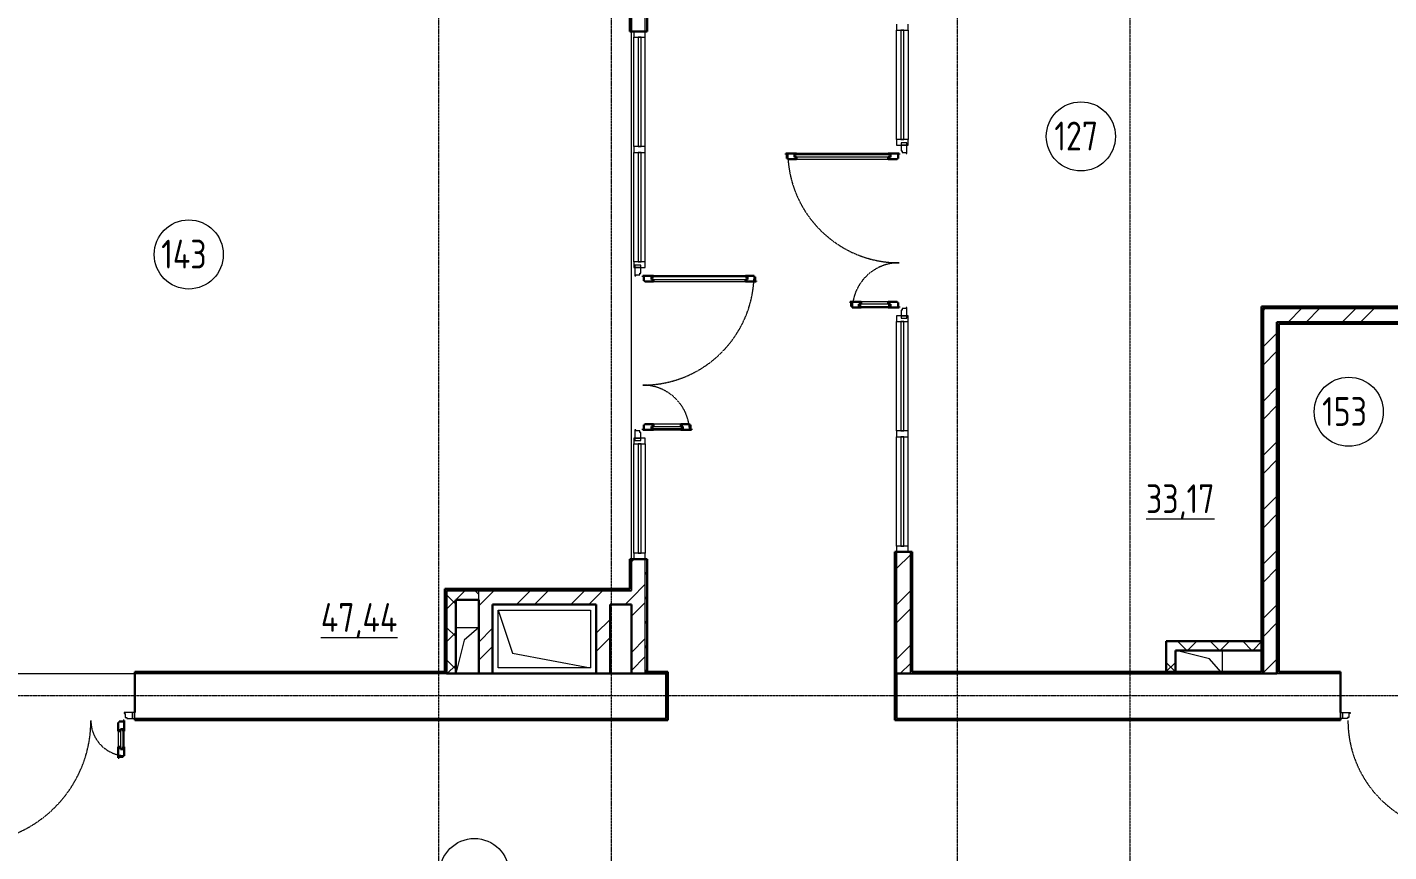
# Model space of a CAD drawing. Header units: millimetres. Extents: x -695119 to 412940, y -249585 to 622758.
# Drawn here: x 136496 to 148308, y -59723 to -52565 of the extents above; entities that cross this region are included whole.
import ezdxf

# ---------------------------------------------------------------- set-up
doc = ezdxf.new("R2010")
doc.units = ezdxf.units.MM
doc.linetypes.add('ADSK_Линия сетки', pattern=[25, 20, -2.5, 0, -2.5])
doc.linetypes.add('ADSK_Штриховая_ш2 п1_5', pattern=[4.5, 3, -1.5])
for name, color, linetype, lineweight in [('Импосты витража', 8, 'Continuous', 9), ('Каркас_Импост', 8, 'Continuous', 9), ('Марки помещений', 8, 'Continuous', 20), ('Монтажный зазор', 8, 'Continuous', 9), ('Оси', 252, 'Continuous', 9), ('Остекление', 8, 'Continuous', 9), ('Открывание', 8, 'ADSK_Штриховая_ш2 п1_5', 9), ('Панели витража', 8, 'Continuous', 9), ('Панель', 252, 'Continuous', 30), ('Перекрытия', 7, 'Continuous', 18), ('Стены разрез', 7, 'Continuous', 30), ('Стены штриховка', 7, 'Continuous', 9)]:
    doc.layers.add(name, color=color, linetype=linetype, lineweight=lineweight)
doc.layers.add('Стены', color=194, linetype='Continuous')
doc.styles.add('GOST 2.304 type A_1', font='', dxfattribs={"height": 350})
doc.styles.get('GOST 2.304 type A_1').set_extended_font_data('GOST 2.304 type A')

# ---------------------------------------------------------------- blocks, each defined once
blk = doc.blocks.new('1 этаж')
at = {"color": 251, "lineweight": 18, "true_color": 0x636466}
for p, q in [((-34237, -139302), (-34237, -138802)), ((-34237, -138802), (-33437, -138802)), ((-34237, -138802), (-34112, -139177)), ((-33437, -138802), (-33437, -139302)), ((-34606, -138952), (-34406, -138952)), ((-34406, -138952), (-34532, -139062)), ((-34532, -139062), (-34606, -139352)), ((-34112, -139177), (-33437, -139302)), ((-28065, -139226), (-28356, -139152)), ((-28356, -139337), (-28356, -139152)), ((-27969, -139337), (-28065, -139226)), ((-27956, -139152), (-27956, -139337)), ((-33437, -139302), (-34237, -139302))]:
    blk.add_line(p, q, dxfattribs=at)
at = {"layer": 'Импосты витража', "color": 251, "lineweight": 18, "true_color": 0x636466}
for p, q in [((-30781, -133717), (-30781, -133767)), ((-30681, -133767), (-30681, -133717)), ((-33061, -133779), (-33061, -133829)), ((-32961, -133779), (-33061, -133779)), ((-33061, -133829), (-32961, -133829)), ((-32961, -133829), (-32961, -133779)), ((-30781, -133767), (-30681, -133767))]:
    blk.add_line(p, q, dxfattribs=at)
at = {"layer": 'Импосты витража', "color": 251, "true_color": 0x636466}
for p, q in [((-33061, -134779), (-33061, -133829)), ((-32961, -134779), (-32961, -133829)), ((-30781, -134717), (-30781, -133767)), ((-30681, -133767), (-30681, -134717)), ((-33061, -135779), (-33061, -134829)), ((-32961, -135779), (-32961, -134829)), ((-30781, -137247), (-30781, -136297)), ((-30681, -137247), (-30681, -136297)), ((-33061, -138309), (-33061, -137359)), ((-32961, -137359), (-32961, -138309)), ((-30781, -138247), (-30781, -137297)), ((-30681, -138247), (-30681, -137297))]:
    blk.add_line(p, q, dxfattribs=at)
at = {"layer": 'Импосты витража', "color": 251, "lineweight": 18, "true_color": 0x636466, "extrusion": (0, 0, -1)}
for p, q in [((-33061, -134779), (-33061, -134829)), ((-32961, -134779), (-33061, -134779)), ((-32961, -134829), (-32961, -134779)), ((-30781, -134717), (-30781, -134767)), ((-30681, -134717), (-30781, -134717)), ((-30781, -134767), (-30741, -134767)), ((-30691, -134767), (-30681, -134767)), ((-30681, -134767), (-30681, -134717)), ((-33061, -134829), (-32961, -134829)), ((-33061, -135779), (-33061, -135829)), ((-32961, -135779), (-33061, -135779)), ((-33061, -135829), (-33051, -135829)), ((-33001, -135829), (-32961, -135829)), ((-32961, -135829), (-32961, -135779)), ((-30781, -136247), (-30781, -136297)), ((-30741, -136247), (-30781, -136247)), ((-30781, -136297), (-30681, -136297)), ((-30681, -136247), (-30691, -136247)), ((-30681, -136297), (-30681, -136247)), ((-30781, -137247), (-30781, -137297)), ((-30681, -137247), (-30781, -137247)), ((-30681, -137297), (-30681, -137247)), ((-33061, -137309), (-33061, -137359)), ((-33051, -137309), (-33061, -137309)), ((-33061, -137359), (-32961, -137359)), ((-32961, -137309), (-33001, -137309)), ((-32961, -137359), (-32961, -137309)), ((-30781, -137297), (-30681, -137297)), ((-33061, -138309), (-33061, -138359)), ((-32961, -138309), (-33061, -138309)), ((-32961, -138359), (-32961, -138309)), ((-30781, -138247), (-30781, -138297)), ((-30681, -138247), (-30781, -138247)), ((-30781, -138297), (-30681, -138297)), ((-30681, -138297), (-30681, -138247)), ((-33061, -138359), (-32961, -138359))]:
    blk.add_line(p, q, dxfattribs=at)
at = {"layer": 'Каркас_Импост', "color": 251, "true_color": 0x636466}
for p, q in [((-30691, -134767), (-30741, -134767)), ((-30741, -134767), (-30741, -134816)), ((-30691, -134839), (-30691, -134767)), ((-30741, -134816), (-30733, -134816)), ((-30733, -134816), (-30733, -134830)), ((-30733, -134830), (-30699, -134830)), ((-30699, -134830), (-30699, -134839)), ((-30699, -134839), (-30691, -134839)), ((-33001, -135829), (-33051, -135829)), ((-33051, -135829), (-33051, -135901)), ((-33001, -135878), (-33001, -135829)), ((-33051, -135901), (-33043, -135901)), ((-33043, -135901), (-33043, -135892)), ((-33043, -135892), (-33009, -135892)), ((-33009, -135892), (-33009, -135878)), ((-33009, -135878), (-33001, -135878)), ((-30699, -136184), (-30733, -136184)), ((-30733, -136184), (-30733, -136198)), ((-30691, -136175), (-30699, -136175)), ((-30699, -136175), (-30699, -136184)), ((-30691, -136247), (-30691, -136175)), ((-30741, -136198), (-30741, -136247)), ((-30733, -136198), (-30741, -136198)), ((-30741, -136247), (-30691, -136247)), ((-33043, -137237), (-33051, -137237)), ((-33051, -137237), (-33051, -137309)), ((-33043, -137246), (-33043, -137237)), ((-33009, -137246), (-33043, -137246)), ((-33009, -137260), (-33009, -137246)), ((-33001, -137260), (-33009, -137260)), ((-33001, -137309), (-33001, -137260)), ((-33051, -137309), (-33001, -137309)), ((-37411, -139692), (-37483, -139692)), ((-37483, -139692), (-37483, -139700)), ((-37483, -139700), (-37474, -139700)), ((-37474, -139700), (-37474, -139734)), ((-37474, -139734), (-37460, -139734)), ((-37460, -139734), (-37460, -139742)), ((-37411, -139742), (-37411, -139692)), ((-26911, -139692), (-26847, -139692)), ((-26911, -139742), (-26911, -139692)), ((-26870, -139734), (-26870, -139742)), ((-26856, -139734), (-26870, -139734)), ((-26856, -139700), (-26856, -139734)), ((-26847, -139700), (-26856, -139700)), ((-26847, -139692), (-26847, -139700)), ((-37460, -139742), (-37411, -139742)), ((-26870, -139742), (-26911, -139742))]:
    blk.add_line(p, q, dxfattribs=at)
at = {"layer": 'Марки помещений', "color": 251, "true_color": 0x636466}
for centre in [(-29182, -134690), (-36922, -135715), (-26858, -137080), (-34444, -141084)]:
    blk.add_circle(centre, 300, dxfattribs=at)
at = {"layer": 'Монтажный зазор', "color": 251, "true_color": 0x636466}
for p, q in [((-30691, -134747), (-30741, -134747)), ((-30741, -134747), (-30741, -134767)), ((-30741, -134767), (-30691, -134767)), ((-30691, -134767), (-30691, -134747)), ((-33001, -135809), (-33051, -135809)), ((-33051, -135809), (-33051, -135829)), ((-33051, -135829), (-33001, -135829)), ((-33001, -135829), (-33001, -135809)), ((-30691, -136247), (-30741, -136247)), ((-30741, -136247), (-30741, -136267)), ((-30741, -136267), (-30691, -136267)), ((-30691, -136267), (-30691, -136247)), ((-33001, -137309), (-33051, -137309)), ((-33051, -137309), (-33051, -137329)), ((-33051, -137329), (-33001, -137329)), ((-33001, -137329), (-33001, -137309)), ((-37391, -139692), (-37411, -139692)), ((-37411, -139692), (-37411, -139742)), ((-37391, -139742), (-37391, -139692)), ((-26931, -139692), (-26911, -139692)), ((-26931, -139742), (-26931, -139692)), ((-26911, -139692), (-26911, -139742)), ((-37411, -139742), (-37391, -139742)), ((-26911, -139742), (-26931, -139742))]:
    blk.add_line(p, q, dxfattribs=at)
at = {"layer": 'Оси', "color": 251, "linetype": 'ADSK_Линия сетки', "true_color": 0x636466}
for p, q in [((-34756, -96281), (-34756, -160943)), ((-33256, -96281), (-33256, -160943)), ((-30256, -96281), (-30256, -160943)), ((-28756, -96281), (-28756, -160943)), ((4311, -139547), (-72628, -139547))]:
    blk.add_line(p, q, dxfattribs=at)
at = {"layer": 'Остекление', "color": 251, "true_color": 0x636466}
for p, q in [((-31667, -134848), (-30835, -134848)), ((-31667, -134869), (-31667, -134848)), ((-30835, -134869), (-31667, -134869)), ((-30835, -134848), (-30835, -134869)), ((-32907, -135910), (-32907, -135931)), ((-32075, -135910), (-32907, -135910)), ((-32907, -135931), (-32075, -135931)), ((-32075, -135931), (-32075, -135910)), ((-30835, -136145), (-31107, -136145)), ((-31107, -136145), (-31107, -136166)), ((-31107, -136166), (-30835, -136166)), ((-30835, -136166), (-30835, -136145)), ((-32907, -137207), (-32635, -137207)), ((-32907, -137228), (-32907, -137207)), ((-32635, -137228), (-32907, -137228)), ((-32635, -137207), (-32635, -137228)), ((-37513, -139836), (-37513, -140008)), ((-37492, -139836), (-37513, -139836)), ((-37492, -140008), (-37492, -139836)), ((-37513, -140008), (-37492, -140008))]:
    blk.add_line(p, q, dxfattribs=at)
at = {"layer": 'Открывание', "color": 251, "true_color": 0x636466}
for centre, radius, start, end in [((-30759, -134821), 966, 181.0677, 270), ((-30759, -136193), 406, 90, 177.459), ((-32983, -135883), 966, 270, 358.9323), ((-32983, -137255), 406, 2.541, 90), ((-38837, -139760), 1066, 270.9675, 0), ((-37465, -139760), 306, 180, 266.6277), ((-25897, -139760), 968, 180, 268.9345)]:
    blk.add_arc(centre, radius, start, end, dxfattribs=at)
at = {"layer": 'Панели витража', "color": 251, "lineweight": 18, "true_color": 0x636466}
for p, q in [((-33023, -133829), (-33023, -134779)), ((-32998, -133829), (-33023, -133829)), ((-32998, -134779), (-32998, -133829)), ((-30743, -133767), (-30743, -134717)), ((-30718, -133767), (-30743, -133767)), ((-30718, -134717), (-30718, -133767)), ((-33023, -134779), (-32998, -134779)), ((-30743, -134717), (-30718, -134717)), ((-33023, -134829), (-33023, -135779)), ((-32998, -134829), (-33023, -134829)), ((-32998, -135779), (-32998, -134829)), ((-33023, -135779), (-32998, -135779)), ((-30743, -136297), (-30743, -137247)), ((-30718, -136297), (-30743, -136297)), ((-30718, -137247), (-30718, -136297)), ((-30743, -137247), (-30718, -137247)), ((-33023, -137359), (-33023, -138309)), ((-32998, -137359), (-33023, -137359)), ((-32998, -138309), (-32998, -137359)), ((-30743, -137297), (-30743, -138247)), ((-30718, -137297), (-30743, -137297)), ((-30718, -138247), (-30718, -137297)), ((-33023, -138309), (-32998, -138309)), ((-30743, -138247), (-30718, -138247))]:
    blk.add_line(p, q, dxfattribs=at)
at = {"layer": 'Панель', "color": 251, "true_color": 0x636466}
for p, q in [((-31649, -134839), (-31743, -134839)), ((-31743, -134839), (-31743, -134847)), ((-31743, -134847), (-31734, -134847)), ((-31734, -134847), (-31734, -134881)), ((-31734, -134881), (-31725, -134881)), ((-31725, -134881), (-31725, -134889)), ((-31725, -134889), (-31649, -134889)), ((-31667, -134848), (-31649, -134848)), ((-31667, -134869), (-31667, -134848)), ((-31649, -134869), (-31667, -134869)), ((-31649, -134848), (-31649, -134839)), ((-31649, -134889), (-31649, -134869)), ((-30759, -134839), (-30853, -134839)), ((-30853, -134848), (-30853, -134839)), ((-30835, -134848), (-30853, -134848)), ((-30853, -134869), (-30835, -134869)), ((-30853, -134889), (-30853, -134869)), ((-30853, -134889), (-30777, -134889)), ((-30835, -134869), (-30835, -134848)), ((-30777, -134889), (-30777, -134881)), ((-30777, -134881), (-30768, -134881)), ((-30768, -134881), (-30768, -134847)), ((-30768, -134847), (-30759, -134847)), ((-30759, -134847), (-30759, -134839)), ((-32889, -135901), (-32983, -135901)), ((-32983, -135901), (-32983, -135909)), ((-32983, -135909), (-32974, -135909)), ((-32974, -135909), (-32974, -135943)), ((-32974, -135943), (-32965, -135943)), ((-32965, -135943), (-32965, -135951)), ((-32965, -135951), (-32889, -135951)), ((-32907, -135910), (-32889, -135910)), ((-32907, -135931), (-32907, -135910)), ((-32889, -135931), (-32907, -135931)), ((-32889, -135910), (-32889, -135901)), ((-32889, -135951), (-32889, -135931)), ((-32017, -135901), (-32093, -135901)), ((-32093, -135910), (-32093, -135901)), ((-32075, -135910), (-32093, -135910)), ((-32093, -135931), (-32075, -135931)), ((-32093, -135951), (-32093, -135931)), ((-32093, -135951), (-31999, -135951)), ((-32075, -135931), (-32075, -135910)), ((-32017, -135909), (-32017, -135901)), ((-32008, -135909), (-32017, -135909)), ((-32008, -135943), (-32008, -135909)), ((-31999, -135943), (-32008, -135943)), ((-31999, -135951), (-31999, -135943)), ((-31089, -136125), (-31183, -136125)), ((-31183, -136125), (-31183, -136133)), ((-31183, -136133), (-31174, -136133)), ((-31174, -136133), (-31174, -136167)), ((-31174, -136167), (-31165, -136167)), ((-31165, -136167), (-31165, -136175)), ((-31165, -136175), (-31089, -136175)), ((-31089, -136145), (-31107, -136145)), ((-31107, -136145), (-31107, -136166)), ((-31107, -136166), (-31089, -136166)), ((-31089, -136125), (-31089, -136145)), ((-31089, -136166), (-31089, -136175)), ((-30777, -136125), (-30853, -136125)), ((-30853, -136125), (-30853, -136145)), ((-30853, -136145), (-30835, -136145)), ((-30853, -136166), (-30853, -136175)), ((-30835, -136166), (-30853, -136166)), ((-30853, -136175), (-30759, -136175)), ((-30835, -136145), (-30835, -136166)), ((-30777, -136133), (-30777, -136125)), ((-30768, -136133), (-30777, -136133)), ((-30768, -136167), (-30768, -136133)), ((-30759, -136167), (-30768, -136167)), ((-30759, -136175), (-30759, -136167)), ((-32974, -137229), (-32983, -137229)), ((-32983, -137229), (-32983, -137237)), ((-32983, -137237), (-32889, -137237)), ((-32974, -137195), (-32974, -137229)), ((-32965, -137195), (-32974, -137195)), ((-32889, -137187), (-32965, -137187)), ((-32965, -137187), (-32965, -137195)), ((-32889, -137207), (-32907, -137207)), ((-32907, -137207), (-32907, -137228)), ((-32907, -137228), (-32889, -137228)), ((-32889, -137187), (-32889, -137207)), ((-32889, -137228), (-32889, -137237)), ((-32577, -137187), (-32653, -137187)), ((-32653, -137187), (-32653, -137207)), ((-32653, -137207), (-32635, -137207)), ((-32653, -137228), (-32653, -137237)), ((-32635, -137228), (-32653, -137228)), ((-32653, -137237), (-32559, -137237)), ((-32635, -137207), (-32635, -137228)), ((-32577, -137195), (-32577, -137187)), ((-32568, -137195), (-32577, -137195)), ((-32568, -137229), (-32568, -137195)), ((-32559, -137229), (-32568, -137229)), ((-32559, -137237), (-32559, -137229)), ((-37525, -139778), (-37533, -139778)), ((-37533, -139778), (-37533, -139854)), ((-37533, -139854), (-37513, -139854)), ((-37525, -139769), (-37525, -139778)), ((-37491, -139769), (-37525, -139769)), ((-37513, -139854), (-37513, -139836)), ((-37513, -139836), (-37492, -139836)), ((-37492, -139836), (-37492, -139854)), ((-37492, -139854), (-37483, -139854)), ((-37483, -139760), (-37491, -139760)), ((-37491, -139760), (-37491, -139769)), ((-37483, -139854), (-37483, -139760)), ((-37533, -139990), (-37533, -140084)), ((-37533, -139990), (-37513, -139990)), ((-37533, -140084), (-37525, -140084)), ((-37525, -140084), (-37525, -140075)), ((-37525, -140075), (-37491, -140075)), ((-37513, -139990), (-37513, -140008)), ((-37513, -140008), (-37492, -140008)), ((-37492, -139990), (-37483, -139990)), ((-37492, -140008), (-37492, -139990)), ((-37491, -140075), (-37491, -140066)), ((-37491, -140066), (-37483, -140066)), ((-37483, -140066), (-37483, -139990))]:
    blk.add_line(p, q, dxfattribs=at)
at = {"layer": 'Панель', "color": 251, "lineweight": 9, "true_color": 0x636466}
for p, q in [((-30853, -134839), (-31649, -134839)), ((-31649, -134889), (-30853, -134889)), ((-32093, -135901), (-32889, -135901)), ((-32889, -135951), (-32093, -135951)), ((-30853, -136125), (-31089, -136125)), ((-31089, -136175), (-30853, -136175)), ((-32653, -137187), (-32889, -137187)), ((-32889, -137237), (-32653, -137237)), ((-37533, -139854), (-37533, -139990)), ((-37483, -139990), (-37483, -139854))]:
    blk.add_line(p, q, dxfattribs=at)
at = {"layer": 'Перекрытия', "color": 251, "true_color": 0x636466}
for p, q in [((-33081, -138359), (-33081, -133779)), ((-34606, -138952), (-34406, -138952)), ((-28356, -139337), (-28356, -139152)), ((-27956, -139152), (-27956, -139337)), ((-38911, -139352), (-37391, -139352))]:
    blk.add_line(p, q, dxfattribs=at)
at = {"layer": 'Стены', "color": 251, "true_color": 0x636466}
for p, q in [((-34686, -139352), (-37391, -139352)), ((-26931, -139352), (-27481, -139352)), ((-37391, -139742), (-32781, -139742)), ((-30781, -139742), (-26931, -139742))]:
    blk.add_line(p, q, dxfattribs=at)
at = {"layer": 'Стены разрез', "color": 251, "true_color": 0x636466}
for p, q in [((-33096, -133362), (-33096, -133779)), ((-32946, -133779), (-32946, -133347)), ((-33096, -133779), (-32946, -133779)), ((-22166, -136167), (-27616, -136167)), ((-27616, -136167), (-27616, -139337)), ((-22151, -136182), (-27601, -136182)), ((-27601, -136182), (-27601, -139352)), ((-27481, -136302), (-25491, -136302)), ((-27481, -139352), (-27481, -136302)), ((-27466, -136317), (-25506, -136317)), ((-27466, -139337), (-27466, -136317)), ((-30646, -138297), (-30796, -138297)), ((-30796, -138297), (-30796, -139757)), ((-30646, -139337), (-30646, -138297)), ((-32946, -138359), (-33096, -138359)), ((-33096, -138359), (-33096, -138617)), ((-32946, -139337), (-32946, -138359)), ((-33096, -138617), (-34701, -138617)), ((-34701, -138617), (-34701, -139337)), ((-33081, -138632), (-34686, -138632)), ((-34686, -138632), (-34686, -139352)), ((-34606, -138712), (-34406, -138712)), ((-34606, -139352), (-34606, -138712)), ((-34406, -138712), (-34406, -139352)), ((-34286, -139352), (-34286, -138752)), ((-34286, -138752), (-33386, -138752)), ((-33386, -138752), (-33386, -139352)), ((-33266, -139352), (-33266, -138752)), ((-33266, -138752), (-33081, -138752)), ((-33081, -138752), (-33081, -139352)), ((-28441, -139072), (-28441, -139352)), ((-27601, -139072), (-28441, -139072)), ((-28361, -139352), (-28361, -139152)), ((-28361, -139152), (-27601, -139152)), ((-37391, -139337), (-37391, -139692)), ((-34701, -139337), (-37391, -139337)), ((-32781, -139352), (-34686, -139352)), ((-32766, -139337), (-32946, -139337)), ((-32781, -139742), (-32781, -139352)), ((-32766, -139757), (-32766, -139337)), ((-27481, -139352), (-30781, -139352)), ((-30781, -139352), (-30781, -139742)), ((-30781, -139742), (-30781, -139352)), ((-27616, -139337), (-30646, -139337)), ((-26931, -139337), (-27466, -139337)), ((-26931, -139692), (-26931, -139337)), ((-37391, -139742), (-37391, -139757)), ((-37391, -139757), (-32766, -139757)), ((-30796, -139757), (-26931, -139757)), ((-26931, -139757), (-26931, -139742))]:
    blk.add_line(p, q, dxfattribs=at)
at = {"layer": 'Стены разрез', "color": 251, "linetype": 'Continuous', "lineweight": 9, "true_color": 0x636466}
for p, q in [((-27601, -136209), (-27616, -136194)), ((-27601, -136204), (-27579, -136182)), ((-27479, -136182), (-27464, -136167)), ((-27415, -136182), (-27430, -136167)), ((-27385, -136302), (-27265, -136182)), ((-27267, -136182), (-27252, -136167)), ((-27228, -136302), (-27108, -136182)), ((-27203, -136182), (-27218, -136167)), ((-27055, -136182), (-27040, -136167)), ((-26991, -136182), (-27006, -136167)), ((-26914, -136302), (-26794, -136182)), ((-26842, -136182), (-26827, -136167)), ((-26779, -136182), (-26794, -136167)), ((-26756, -136302), (-26636, -136182)), ((-26630, -136182), (-26615, -136167)), ((-26566, -136182), (-26581, -136167)), ((-27616, -136319), (-27601, -136304)), ((-27402, -136317), (-27387, -136302)), ((-27280, -136317), (-27295, -136302)), ((-27190, -136317), (-27175, -136302)), ((-27068, -136317), (-27083, -136302)), ((-26977, -136317), (-26962, -136302)), ((-26856, -136317), (-26871, -136302)), ((-26765, -136317), (-26750, -136302)), ((-26644, -136317), (-26659, -136302)), ((-26553, -136317), (-26538, -136302)), ((-27601, -136421), (-27616, -136406)), ((-27601, -136518), (-27481, -136398)), ((-27466, -136344), (-27481, -136329)), ((-27481, -136397), (-27466, -136382)), ((-27616, -136532), (-27601, -136517)), ((-27466, -136556), (-27481, -136541)), ((-27601, -136633), (-27616, -136618)), ((-27601, -136675), (-27481, -136555)), ((-27481, -136609), (-27466, -136594)), ((-27616, -136744), (-27601, -136729)), ((-27466, -136768), (-27481, -136753)), ((-27601, -136845), (-27616, -136830)), ((-27601, -136990), (-27481, -136870)), ((-27481, -136821), (-27466, -136806)), ((-27616, -136956), (-27601, -136941)), ((-27466, -136980), (-27481, -136965)), ((-27481, -137033), (-27466, -137018)), ((-27601, -137057), (-27616, -137042)), ((-27601, -137147), (-27481, -137027)), ((-27616, -137168), (-27601, -137153)), ((-27601, -137269), (-27616, -137254)), ((-27466, -137192), (-27481, -137177)), ((-27481, -137245), (-27466, -137230)), ((-27616, -137380), (-27601, -137365)), ((-27601, -137461), (-27481, -137341)), ((-27601, -137481), (-27616, -137466)), ((-27466, -137404), (-27481, -137389)), ((-27481, -137457), (-27466, -137442)), ((-27616, -137592), (-27601, -137577)), ((-27601, -137618), (-27481, -137498)), ((-27466, -137616), (-27481, -137601)), ((-27601, -137694), (-27616, -137679)), ((-27481, -137669), (-27466, -137654)), ((-27616, -137804), (-27601, -137789)), ((-27601, -137932), (-27481, -137812)), ((-27466, -137829), (-27481, -137814)), ((-27601, -137906), (-27616, -137891)), ((-27601, -138090), (-27481, -137970)), ((-27481, -137881), (-27466, -137866)), ((-27616, -138016), (-27601, -138001)), ((-27466, -138041), (-27481, -138026)), ((-27481, -138094), (-27466, -138079)), ((-27601, -138118), (-27616, -138103)), ((-30781, -138332), (-30796, -138317)), ((-30781, -138441), (-30661, -138321)), ((-30661, -138304), (-30654, -138297)), ((-27616, -138229), (-27601, -138214)), ((-27601, -138330), (-27616, -138315)), ((-27601, -138404), (-27481, -138284)), ((-27466, -138253), (-27481, -138238)), ((-27481, -138306), (-27466, -138291)), ((-33081, -138384), (-33057, -138359)), ((-30796, -138439), (-30781, -138424)), ((-27616, -138441), (-27601, -138426)), ((-27601, -138561), (-27481, -138441)), ((-32961, -138482), (-32946, -138467)), ((-32946, -138500), (-32961, -138485)), ((-30781, -138544), (-30796, -138529)), ((-30646, -138467), (-30661, -138452)), ((-30661, -138516), (-30646, -138501)), ((-27601, -138542), (-27616, -138527)), ((-27466, -138465), (-27481, -138450)), ((-27481, -138518), (-27466, -138503)), ((-34606, -138750), (-34686, -138670)), ((-34620, -138632), (-34620, -138617)), ((-34605, -138712), (-34525, -138632)), ((-34406, -138667), (-34440, -138632)), ((-34406, -138766), (-34286, -138646)), ((-34286, -138646), (-34273, -138632)), ((-34078, -138752), (-33958, -138632)), ((-34020, -138632), (-34020, -138617)), ((-33921, -138752), (-33801, -138632)), ((-33607, -138752), (-33487, -138632)), ((-33450, -138752), (-33330, -138632)), ((-33420, -138632), (-33420, -138617)), ((-33081, -138698), (-32961, -138578)), ((-30796, -138651), (-30781, -138636)), ((-30781, -138755), (-30661, -138635)), ((-30646, -138679), (-30661, -138664)), ((-27616, -138653), (-27601, -138638)), ((-27466, -138677), (-27481, -138662)), ((-34686, -138793), (-34606, -138713)), ((-33135, -138752), (-33081, -138698)), ((-33081, -138855), (-32961, -138735)), ((-32961, -138695), (-32946, -138680)), ((-32946, -138713), (-32961, -138698)), ((-30781, -138756), (-30796, -138741)), ((-30781, -138912), (-30661, -138792)), ((-30661, -138728), (-30646, -138713)), ((-27601, -138754), (-27616, -138739)), ((-27601, -138875), (-27481, -138755)), ((-27481, -138730), (-27466, -138715)), ((-33386, -139003), (-33266, -138883)), ((-32961, -138907), (-32946, -138892)), ((-32946, -138925), (-32961, -138910)), ((-30796, -138863), (-30781, -138848)), ((-30646, -138891), (-30661, -138876)), ((-27616, -138865), (-27601, -138850)), ((-27601, -139033), (-27481, -138913)), ((-27466, -138889), (-27481, -138874)), ((-34606, -139032), (-34686, -138952)), ((-34686, -139076), (-34606, -138996)), ((-34406, -139080), (-34286, -138960)), ((-30781, -138968), (-30796, -138953)), ((-30661, -138940), (-30646, -138925)), ((-27601, -138966), (-27616, -138951)), ((-27481, -138942), (-27466, -138927)), ((-34406, -139237), (-34286, -139117)), ((-33386, -139160), (-33266, -139040)), ((-33081, -139169), (-32961, -139049)), ((-32961, -139119), (-32946, -139104)), ((-32946, -139137), (-32961, -139122)), ((-30796, -139075), (-30781, -139060)), ((-30781, -139227), (-30661, -139107)), ((-30646, -139103), (-30661, -139088)), ((-30661, -139152), (-30646, -139137)), ((-28263, -139152), (-28343, -139072)), ((-28257, -139152), (-28177, -139072)), ((-27980, -139152), (-28060, -139072)), ((-27974, -139152), (-27894, -139072)), ((-27698, -139152), (-27778, -139072)), ((-27691, -139152), (-27611, -139072)), ((-27616, -139077), (-27601, -139062)), ((-27466, -139101), (-27481, -139086)), ((-27481, -139154), (-27466, -139139)), ((-34606, -139315), (-34686, -139235)), ((-33081, -139326), (-32961, -139206)), ((-30781, -139180), (-30796, -139165)), ((-30749, -139352), (-30661, -139264)), ((-28441, -139336), (-28361, -139256)), ((-28361, -139338), (-28441, -139258)), ((-27601, -139179), (-27616, -139164)), ((-27601, -139347), (-27481, -139227)), ((-37225, -139352), (-37210, -139337)), ((-37185, -139352), (-37200, -139337)), ((-37013, -139352), (-36998, -139337)), ((-36973, -139352), (-36988, -139337)), ((-36801, -139352), (-36786, -139337)), ((-36761, -139352), (-36776, -139337)), ((-36588, -139352), (-36573, -139337)), ((-36549, -139352), (-36564, -139337)), ((-36376, -139352), (-36361, -139337)), ((-36336, -139352), (-36351, -139337)), ((-36164, -139352), (-36149, -139337)), ((-36124, -139352), (-36139, -139337)), ((-35952, -139352), (-35937, -139337)), ((-35912, -139352), (-35927, -139337)), ((-35740, -139352), (-35725, -139337)), ((-35700, -139352), (-35715, -139337)), ((-35528, -139352), (-35513, -139337)), ((-35488, -139352), (-35503, -139337)), ((-35316, -139352), (-35301, -139337)), ((-35276, -139352), (-35291, -139337)), ((-35104, -139352), (-35089, -139337)), ((-35064, -139352), (-35079, -139337)), ((-34891, -139352), (-34876, -139337)), ((-34852, -139352), (-34867, -139337)), ((-34679, -139352), (-34606, -139279)), ((-32961, -139331), (-32946, -139316)), ((-32946, -139349), (-32961, -139334)), ((-32942, -139352), (-32946, -139349)), ((-32781, -139363), (-32770, -139352)), ((-32770, -139352), (-32766, -139348)), ((-30796, -139287), (-30781, -139272)), ((-30781, -139393), (-30796, -139378)), ((-30646, -139315), (-30661, -139300)), ((-30649, -139352), (-30646, -139349)), ((-30646, -139349), (-30634, -139337)), ((-30609, -139352), (-30624, -139337)), ((-30437, -139352), (-30422, -139337)), ((-30397, -139352), (-30412, -139337)), ((-30225, -139352), (-30210, -139337)), ((-30185, -139352), (-30200, -139337)), ((-30012, -139352), (-29997, -139337)), ((-29973, -139352), (-29988, -139337)), ((-29800, -139352), (-29785, -139337)), ((-29760, -139352), (-29775, -139337)), ((-29588, -139352), (-29573, -139337)), ((-29548, -139352), (-29563, -139337)), ((-29376, -139352), (-29361, -139337)), ((-29336, -139352), (-29351, -139337)), ((-29164, -139352), (-29149, -139337)), ((-29124, -139352), (-29139, -139337)), ((-28952, -139352), (-28937, -139337)), ((-28912, -139352), (-28927, -139337)), ((-28740, -139352), (-28725, -139337)), ((-28700, -139352), (-28715, -139337)), ((-28527, -139352), (-28512, -139337)), ((-28488, -139352), (-28503, -139337)), ((-28315, -139352), (-28300, -139337)), ((-28275, -139352), (-28290, -139337)), ((-28103, -139352), (-28088, -139337)), ((-28063, -139352), (-28078, -139337)), ((-27891, -139352), (-27876, -139337)), ((-27851, -139352), (-27866, -139337)), ((-27679, -139352), (-27664, -139337)), ((-27639, -139352), (-27654, -139337)), ((-27616, -139289), (-27601, -139274)), ((-27466, -139314), (-27481, -139299)), ((-27467, -139352), (-27452, -139337)), ((-27427, -139352), (-27442, -139337)), ((-27255, -139352), (-27240, -139337)), ((-27215, -139352), (-27230, -139337)), ((-27043, -139352), (-27028, -139337)), ((-27003, -139352), (-27018, -139337)), ((-30796, -139499), (-30781, -139484)), ((-32766, -139529), (-32781, -139514)), ((-32781, -139575), (-32766, -139560)), ((-30781, -139605), (-30796, -139590)), ((-32766, -139741), (-32781, -139726)), ((-30796, -139712), (-30781, -139697)), ((-37204, -139757), (-37219, -139742)), ((-37206, -139757), (-37191, -139742)), ((-36992, -139757), (-37007, -139742)), ((-36993, -139757), (-36978, -139742)), ((-36780, -139757), (-36795, -139742)), ((-36781, -139757), (-36766, -139742)), ((-36568, -139757), (-36583, -139742)), ((-36569, -139757), (-36554, -139742)), ((-36356, -139757), (-36371, -139742)), ((-36357, -139757), (-36342, -139742)), ((-36144, -139757), (-36159, -139742)), ((-36145, -139757), (-36130, -139742)), ((-35931, -139757), (-35946, -139742)), ((-35933, -139757), (-35918, -139742)), ((-35719, -139757), (-35734, -139742)), ((-35721, -139757), (-35706, -139742)), ((-35507, -139757), (-35522, -139742)), ((-35509, -139757), (-35494, -139742)), ((-35295, -139757), (-35310, -139742)), ((-35296, -139757), (-35281, -139742)), ((-35083, -139757), (-35098, -139742)), ((-35084, -139757), (-35069, -139742)), ((-34871, -139757), (-34886, -139742)), ((-34872, -139757), (-34857, -139742)), ((-34659, -139757), (-34674, -139742)), ((-34660, -139757), (-34645, -139742)), ((-34447, -139757), (-34462, -139742)), ((-34448, -139757), (-34433, -139742)), ((-34234, -139757), (-34249, -139742)), ((-34236, -139757), (-34221, -139742)), ((-34022, -139757), (-34037, -139742)), ((-34024, -139757), (-34009, -139742)), ((-33810, -139757), (-33825, -139742)), ((-33811, -139757), (-33796, -139742)), ((-33598, -139757), (-33613, -139742)), ((-33599, -139757), (-33584, -139742)), ((-33386, -139757), (-33401, -139742)), ((-33387, -139757), (-33372, -139742)), ((-33174, -139757), (-33189, -139742)), ((-33175, -139757), (-33160, -139742)), ((-32962, -139757), (-32977, -139742)), ((-32963, -139757), (-32948, -139742)), ((-30628, -139757), (-30643, -139742)), ((-30630, -139757), (-30615, -139742)), ((-30416, -139757), (-30431, -139742)), ((-30417, -139757), (-30402, -139742)), ((-30204, -139757), (-30219, -139742)), ((-30205, -139757), (-30190, -139742)), ((-29992, -139757), (-30007, -139742)), ((-29993, -139757), (-29978, -139742)), ((-29780, -139757), (-29795, -139742)), ((-29781, -139757), (-29766, -139742)), ((-29568, -139757), (-29583, -139742)), ((-29569, -139757), (-29554, -139742)), ((-29355, -139757), (-29370, -139742)), ((-29357, -139757), (-29342, -139742)), ((-29143, -139757), (-29158, -139742)), ((-29145, -139757), (-29130, -139742)), ((-28931, -139757), (-28946, -139742)), ((-28932, -139757), (-28917, -139742)), ((-28719, -139757), (-28734, -139742)), ((-28720, -139757), (-28705, -139742)), ((-28507, -139757), (-28522, -139742)), ((-28508, -139757), (-28493, -139742)), ((-28295, -139757), (-28310, -139742)), ((-28296, -139757), (-28281, -139742)), ((-28083, -139757), (-28098, -139742)), ((-28084, -139757), (-28069, -139742)), ((-27870, -139757), (-27885, -139742)), ((-27872, -139757), (-27857, -139742)), ((-27658, -139757), (-27673, -139742)), ((-27660, -139757), (-27645, -139742)), ((-27446, -139757), (-27461, -139742)), ((-27448, -139757), (-27433, -139742)), ((-27234, -139757), (-27249, -139742)), ((-27235, -139757), (-27220, -139742)), ((-27022, -139757), (-27037, -139742)), ((-27023, -139757), (-27008, -139742))]:
    blk.add_line(p, q, dxfattribs=at)
at = {"layer": 'Стены штриховка', "color": 251, "true_color": 0x636466}
for p, q in [((-33081, -133347), (-33081, -133779)), ((-32961, -133779), (-32961, -133347)), ((-30781, -138297), (-30781, -139352)), ((-30781, -139352), (-30781, -138297)), ((-30661, -139352), (-30661, -138297)), ((-33081, -138359), (-33081, -138632)), ((-32961, -139352), (-32961, -138359)), ((-34406, -138712), (-34406, -138632)), ((-34701, -139337), (-34686, -139337))]:
    blk.add_line(p, q, dxfattribs=at)
at = {"layer": 'Марки помещений', "color": 251, "true_color": 0x636466, "style": 'GOST 2.304 type A_1'}
for s, p in [('127', (-29412, -134812)), ('143', (-37161, -135837)), ('153', (-27089, -137203)), ('%%U33,17', (-28617, -137960)), ('%%U47,44', (-35776, -138991))]:
    blk.add_text(s, height=250, dxfattribs=at).set_placement(p)

msp = doc.modelspace()

# ---------------------------------------------------------------- block references
msp.add_blockref('1 этаж', (174819.19, 81176.937))

doc.saveas('drawing.dxf')
